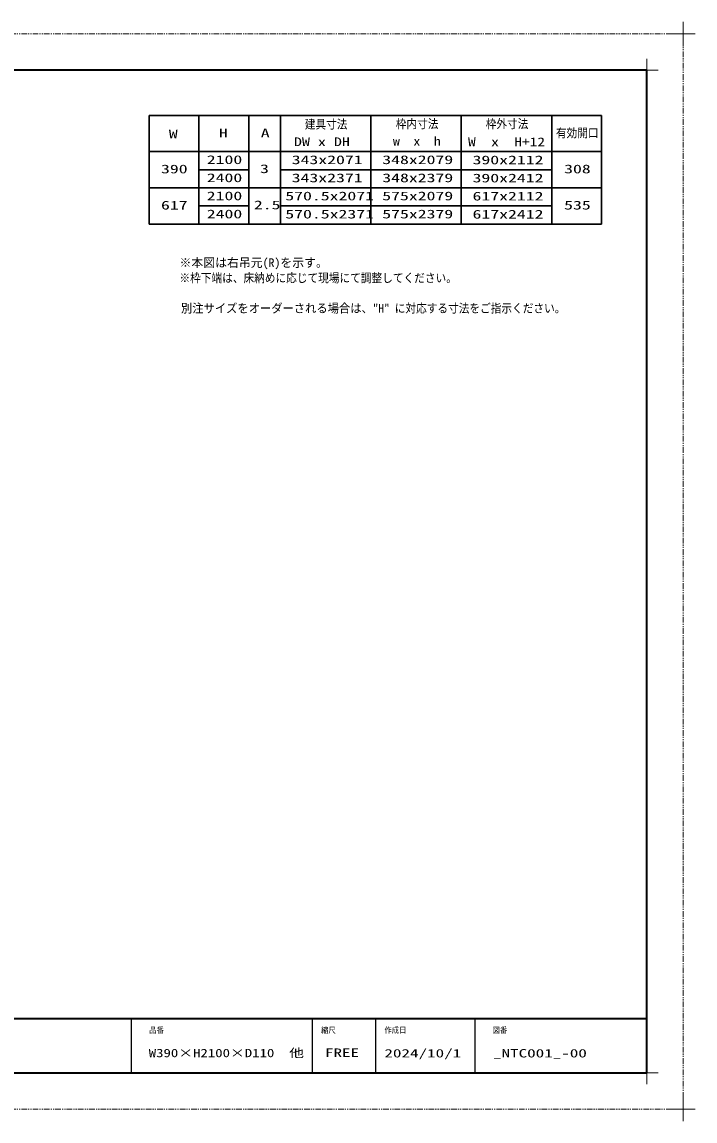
# Model space of a CAD drawing. Units: millimetres, scale not verified. Extents: x -1306 to 1306, y -607 to 607.
# Drawn here: x -344 to 400, y -607 to 607 of the extents above; entities that cross this region are included whole.
import ezdxf
from ezdxf.enums import TextEntityAlignment as Align

# ---------------------------------------------------------------- set-up
doc = ezdxf.new("R2010")
doc.units = ezdxf.units.MM
doc.header["$LTSCALE"] = 5
doc.linetypes.add('USER1', pattern=[2.5, 1.25, -0.25, 0.25, -0.25, 0.25, -0.25])
for name, color, linetype, lineweight in [('0-1_線(黄)', 2, 'Continuous', 15), ('0-3_陰線', 4, 'USER1', 9), ('0-D_線(白)', 7, 'Continuous', 30), ('1-4_DEFPOINTS', 7, 'Continuous', 5), ('1-5_0', 4, 'Continuous', 25), ('1-8_図面枠', 7, 'Continuous', 35), ('1-9_一般', 7, 'Continuous', 5)]:
    doc.layers.add(name, color=color, linetype=linetype, lineweight=lineweight)
doc.styles.add('ＭＳ ゴシック', font='')
doc.styles.get('ＭＳ ゴシック').set_extended_font_data('MS Gothic')

# ---------------------------------------------------------------- blocks, each defined once
blk = doc.blocks.new('グループ-13-1')
at = {"layer": '1-9_一般'}
for p, q in [((62041.6, -14029.5), (62041.6, -13365.5)), ((61709.6, -13697.5), (62373.6, -13697.5))]:
    blk.add_line(p, q, dxfattribs=at)

msp = doc.modelspace()

# ---------------------------------------------------------------- linework, layer by layer
at = {"layer": '0-3_陰線'}
for p, q in [((387.036, 594), (-1292.964, 594)), ((387.036, -594), (387.036, 594)), ((387.036, -594), (-1292.964, -594))]:
    msp.add_line(p, q, dxfattribs=at)
at = {"layer": '0-D_線(白)'}
for p, q in [((-202.964, 504), (-202.964, 384)), ((-202.964, 504), (297.036, 504)), ((-147.964, 504), (-147.964, 384)), ((-92.964, 504), (-92.964, 384)), ((-57.964, 504), (-57.964, 384)), ((42.036, 504), (42.036, 384)), ((142.036, 504), (142.036, 384)), ((242.036, 504), (242.036, 384)), ((297.036, 504), (297.036, 384)), ((-202.964, 464), (297.036, 464)), ((-147.964, 444), (-92.964, 444)), ((-57.964, 444), (242.036, 444)), ((-202.964, 424), (297.036, 424)), ((-147.964, 404), (-92.964, 404)), ((-57.964, 404), (242.036, 404)), ((-202.964, 384), (297.036, 384))]:
    msp.add_line(p, q, dxfattribs=at)
at = {"layer": '1-4_DEFPOINTS'}
for p, q in [((347.036, 541.55), (347.036, 566.45)), ((334.586, 554), (359.486, 554)), ((347.036, -566.45), (347.036, -541.55)), ((334.586, -554), (359.486, -554))]:
    msp.add_line(p, q, dxfattribs=at)
at = {"layer": '1-5_0', "color": 7}
for p, q in [((-222.964, -494), (-222.964, -554)), ((-22.964, -494), (-22.964, -554)), ((47.036, -494), (47.036, -554)), ((157.036, -494), (157.036, -554))]:
    msp.add_line(p, q, dxfattribs=at)
at = {"layer": '1-8_図面枠'}
msp.add_line((-1252.964, -494), (347.036, -494), dxfattribs=at)
msp.add_lwpolyline([(-1252.964, -554), (347.036, -554), (347.036, 554), (-1252.964, 554)], close=True, dxfattribs=at)

# ---------------------------------------------------------------- block references
at = {"layer": '0-3_陰線', "xscale": 0.04, "yscale": 0.04}
for p in [(-2094.629, 1141.9), (-2094.629, -46.1)]:
    msp.add_blockref('グループ-13-1', p, dxfattribs=at)

# ---------------------------------------------------------------- texts
at = {"layer": '0-1_線(黄)', "style": 'ＭＳ ゴシック'}
for s, height, width, p in [('建具寸法', 9.604, 0.9, (-30.965, 486.519)), ('枠内寸法', 9.604, 0.9, (69.562, 487.002)), ('枠外寸法', 9.604, 0.9, (168.954, 487.002)), ('W', 9.604, 1.5, (-181.217, 475.906)), ('H', 9.604, 1.5, (-125.826, 476.887)), ('A', 9.604, 1.5, (-79.598, 476.887)), ('有効開口', 9.604, 0.9, (246.543, 476.887)), ('DW x DH', 9.621, 1.35, (-42.962, 467.19)), ('w\u3000x\u3000h', 9.621, 1.15, (66.496, 467.877)), ('W\u3000x\u3000H+12', 9.621, 1.3, (149.431, 467.122)), ('390', 9.604, 1.5, (-189.878, 437.121)), ('2100', 9.604, 1.5, (-139.301, 447.408)), ('3', 9.604, 1.5, (-80.433, 437.408)), ('343x2071', 9.604, 1.5, (-45.429, 447.282)), ('348x2079', 9.604, 1.5, (54.646, 447.348)), ('390x2112', 9.604, 1.5, (154.442, 447.136)), ('308', 9.604, 1.5, (255.642, 437.157)), ('2400', 9.604, 1.5, (-139.301, 427.408)), ('343x2371', 9.604, 1.5, (-45.429, 427.282)), ('348x2379', 9.604, 1.5, (54.646, 427.348)), ('390x2412', 9.604, 1.5, (154.442, 427.136)), ('2100', 9.604, 1.5, (-139.301, 407.408)), ('570.5x2071', 9.604, 1.5, (-52.498, 407.282)), ('575x2079', 9.604, 1.5, (54.646, 407.348)), ('617x2112', 9.604, 1.5, (154.442, 407.136)), ('617', 9.604, 1.5, (-189.878, 397.121)), ('2.5', 9.604, 1.5, (-87.228, 397.408)), ('535', 9.604, 1.5, (255.642, 397.157)), ('2400', 9.604, 1.5, (-139.301, 387.408)), ('570.5x2371', 9.604, 1.5, (-52.498, 387.282)), ('575x2379', 9.604, 1.5, (54.646, 387.348)), ('617x2412', 9.604, 1.5, (154.442, 387.136)), ('※枠下端は、床納めに応じて現場にて調整してください。', 9.604, 0.9, (-169.446, 316.686)), ('別注サイズをオーダーされる場合は、"H"', 9.621, 0.95, (-167.754, 283.152)), ('に対応する寸法をご指示ください。', 9.604, 0.9, (68.438, 283.152))]:
    msp.add_text(s, height=height, dxfattribs=dict(at, width=width)).set_placement(p, align=Align.BOTTOM_LEFT)
msp.add_text('※本図は右吊元(R)を示す。', height=9.621, dxfattribs=at).set_placement((-169.446, 333.534), align=Align.BOTTOM_LEFT)
at = {"layer": '1-8_図面枠', "style": 'ＭＳ ゴシック'}
for s, height, width, p in [('品番', 6.452, 0.9, (-202.964, -512.073)), ('縮尺', 6.452, 0.9, (-12.964, -512.038)), ('作成日', 6.452, 0.9, (57.036, -511.963)), ('図番', 6.452, 0.9, (176.633, -512.073)), ('W390×H2100×D110\u3000他', 9.236, 1.3, (-203.459, -539.518)), ('FREE', 9.238, 1.5, (-8.664, -539.129)), ('2024/10/1', 9.238, 1.5, (57.036, -539.776)), ('_NTC001_-00', 9.238, 1.5, (177.071, -539.776))]:
    msp.add_text(s, height=height, dxfattribs=dict(at, width=width)).set_placement(p, align=Align.BOTTOM_LEFT)

doc.saveas('drawing.dxf')
